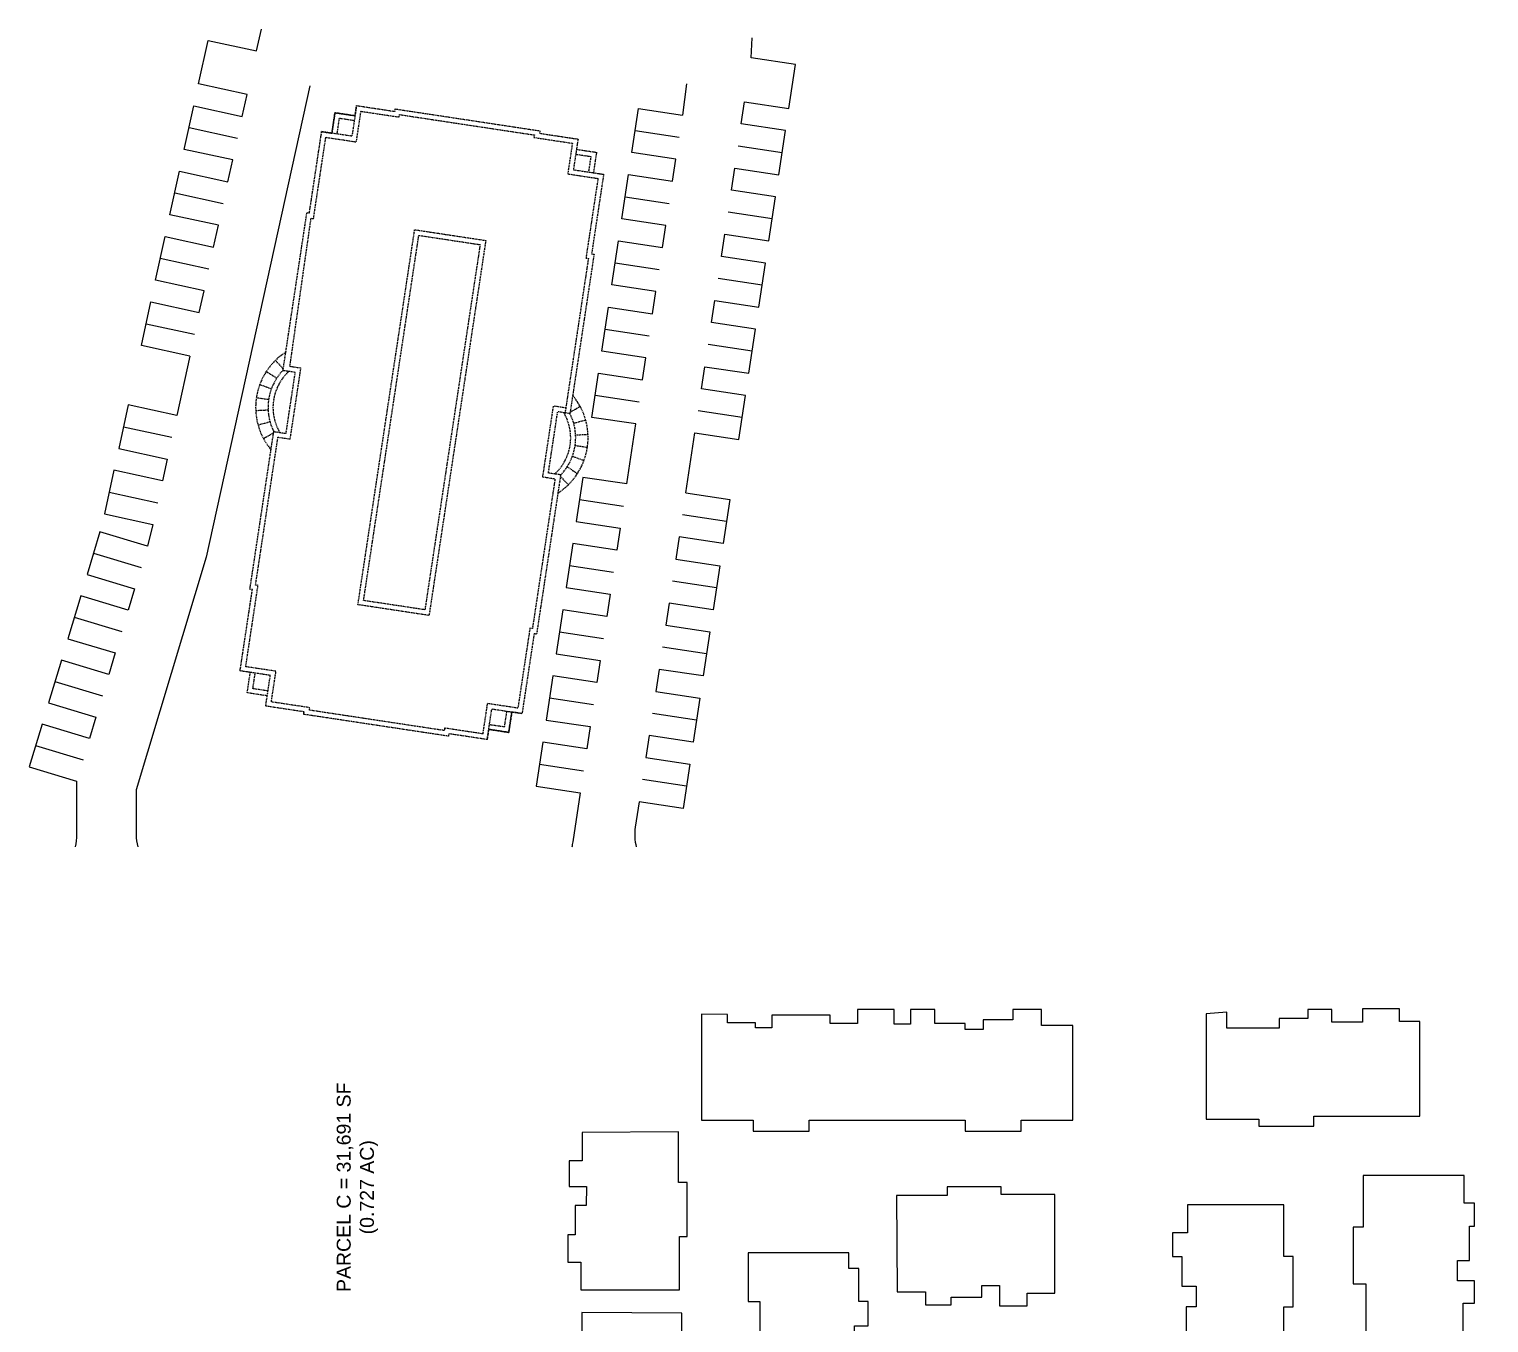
# Model space of a CAD drawing. Header units: feet. Extents: x 2207070 to 2208879, y 513929 to 516197.
# Drawn here: x 2207215 to 2207804, y 515675 to 516197 of the extents above; entities that cross this region are included whole.
import ezdxf

# ---------------------------------------------------------------- set-up
doc = ezdxf.new("R2010")
doc.units = ezdxf.units.FT
doc.header["$LTSCALE"] = 40
doc.header["$MEASUREMENT"] = 0
doc.linetypes.add('HIDDEN2', pattern=[0.1875, 0.125, -0.0625])
for name, color, linetype in [('a-bldg', 2, 'CONTINUOUS'), ('ParcelText', 9, 'CONTINUOUS'), ('Townhomes', 251, 'CONTINUOUS'), ('xSITE$0$A-PARK-LINE', 8, 'CONTINUOUS')]:
    doc.layers.add(name, color=color, linetype=linetype)
doc.styles.get("Standard").update_dxf_attribs({"font": 'ARIAL.TTF'})

# ---------------------------------------------------------------- blocks, each defined once
blk = doc.blocks.new('BLDG')
at = {"layer": 'a-bldg', "color": 8, "linetype": 'HIDDEN2'}
for p, q in [((16683.4, 5422.5), (16698.1, 5519.4)), ((16683.5, 5422.5), (16698.1, 5519.4)), ((16698.1, 5519.4), (16797, 5504.4)), ((16698.1, 5519.4), (16797, 5504.4)), ((16782.4, 5407.5), (16804.5, 5553.9)), ((16797, 5504.4), (16804.4, 5553.9)), ((16804.4, 5553.9), (17198, 5494.4)), ((16804.5, 5553.9), (17198, 5494.4)), ((16707.2, 5418.9), (16718.3, 5492.1)), ((16718.3, 5492.1), (16793.4, 5480.7)), ((17198, 5494.4), (17199.8, 5506.2)), ((17198, 5494.4), (17199.8, 5506.2)), ((17199.8, 5506.2), (17607.2, 5444.6)), ((17199.8, 5506.2), (17963.1, 5390.8)), ((17955.8, 5391.9), (17928.2, 5440.2)), ((18009.7, 5408.9), (17993.7, 5466.8)), ((18066.4, 5418.3), (18063.4, 5478.2)), ((18127.6, 5475.1), (18118.6, 5415.8)), ((18169.3, 5402.7), (18189.9, 5459.1)), ((16605.9, 5244.1), (16634, 5430)), ((16605.9, 5244.1), (16634, 5430)), ((16626.1, 5216.7), (16654.2, 5402.6)), ((16634, 5430), (16782.4, 5407.5)), ((16634, 5430), (16683.4, 5422.5)), ((16654.2, 5402.6), (16802.5, 5380.2)), ((16802.5, 5380.2), (16802.5, 5380.2)), ((17935.8, 5370.6), (17926.8, 5311.3)), ((17963.1, 5390.8), (17954.1, 5331.4)), ((18220.6, 5377), (18253, 5427.5)), ((18267.1, 5344.8), (18307.7, 5382.8)), ((17926.8, 5311.3), (18271, 5259.3)), ((17954.1, 5331.4), (18250.8, 5286.6)), ((18259.8, 5345.9), (18250.8, 5286.6)), ((18259.8, 5345.9), (19023.1, 5230.5)), ((18259.8, 5345.9), (19023, 5230.5)), ((18279, 5312.7), (18271, 5259.3)), ((18279, 5312.7), (18995.8, 5210.3)), ((16488.2, 4545.8), (16594, 5245.9)), ((16488.2, 4545.8), (16594, 5245.9)), ((16594, 5245.9), (16605.9, 5244.1)), ((16594, 5245.9), (16605.9, 5244.1)), ((19023, 5230.5), (19021.2, 5218.6)), ((19023.1, 5230.5), (19021.3, 5218.6)), ((16515.5, 4566), (16614.2, 5218.5)), ((16614.2, 5218.5), (16626.1, 5216.7)), ((18995.8, 5210.3), (18994, 5198.5)), ((18994, 5198.5), (19387.5, 5139)), ((19021.2, 5218.6), (19414.7, 5159.1)), ((19021.3, 5218.6), (19414.8, 5159.1)), ((19392.6, 5012.8), (19414.8, 5159.1)), ((19414.7, 5159.1), (19407.3, 5109.7)), ((19387.5, 5139), (19365.3, 4992.6)), ((19478.8, 5074.6), (19403.7, 5085.9)), ((19506.2, 5094.7), (19407.3, 5109.7)), ((19407.3, 5109.7), (19506.1, 5094.7)), ((19491.5, 4997.8), (19506.2, 5094.7)), ((19506.1, 5094.7), (19491.5, 4997.8)), ((19467.8, 5001.4), (19478.8, 5074.6)), ((19513.6, 4970.2), (19365.3, 4992.6)), ((19365.3, 4992.6), (19365.3, 4992.6)), ((19541, 4990.3), (19392.6, 5012.8)), ((19513.6, 4970.2), (19485.5, 4784.3)), ((19491.5, 4997.8), (19540.9, 4990.3)), ((19541, 4990.3), (19512.8, 4804.4)), ((19540.9, 4990.3), (19512.8, 4804.4)), ((19512.8, 4804.4), (19524.7, 4802.6)), ((19512.8, 4804.4), (19524.7, 4802.6)), ((19497.4, 4782.5), (19398.7, 4129.9)), ((19524.7, 4802.6), (19418.8, 4102.6)), ((19524.7, 4802.6), (19418.8, 4102.6)), ((19485.5, 4784.3), (19497.4, 4782.5)), ((16471.9, 4358.1), (16500, 4544)), ((16471.9, 4358.2), (16500, 4544)), ((16500, 4544), (16488.2, 4545.8)), ((16500, 4544), (16488.2, 4545.8)), ((16499.3, 4378.3), (16527.4, 4564.2)), ((16527.4, 4564.2), (16515.5, 4566)), ((16521.4, 4350.7), (16471.9, 4358.2)), ((16471.9, 4358.1), (16620.3, 4335.7)), ((16499.3, 4378.3), (16647.6, 4355.9)), ((16521.4, 4350.7), (16506.7, 4253.8)), ((16506.7, 4253.8), (16521.4, 4350.7)), ((16545.1, 4347.1), (16534, 4273.9)), ((16620.3, 4335.7), (16598.1, 4189.4)), ((16647.6, 4355.9), (16625.5, 4209.5)), ((16647.6, 4355.9), (16647.6, 4355.9)), ((16506.7, 4253.8), (16605.6, 4238.8)), ((16605.6, 4238.8), (16506.7, 4253.8)), ((16534, 4273.9), (16609.2, 4262.5)), ((16598.1, 4189.4), (16605.6, 4238.8)), ((16983.7, 4131.1), (16598.1, 4189.4)), ((16983.7, 4131.1), (16598.1, 4189.4)), ((17011, 4151.2), (16625.4, 4209.5)), ((16981.9, 4119.2), (16983.1, 4127.1)), ((16981.9, 4119.2), (16983.1, 4127.1)), ((17397.2, 4056.4), (16981.9, 4119.2)), ((17753.1, 4002.6), (16981.9, 4119.2)), ((16983.1, 4127.1), (16983.7, 4131.1)), ((16983.1, 4127.1), (16983.7, 4131.1)), ((17009.2, 4139.3), (17011, 4151.2)), ((17733, 4029.9), (17009.2, 4139.3)), ((19386.8, 4131.7), (19358.7, 3945.8)), ((19406.9, 4104.4), (19378.8, 3918.5)), ((19407, 4104.4), (19378.9, 3918.5)), ((19398.7, 4129.9), (19386.8, 4131.7)), ((19418.8, 4102.6), (19406.9, 4104.4)), ((19418.8, 4102.6), (19407, 4104.4)), ((17733, 4029.9), (17742, 4089.2)), ((17742, 4089.2), (18086.1, 4037.1)), ((17753.2, 4002.5), (17762.1, 4061.9)), ((17762.1, 4061.9), (18058.8, 4017)), ((18077.2, 3977.8), (18086.1, 4037.1)), ((17745.9, 4003.7), (17705.2, 3965.6)), ((17792.3, 3971.4), (17759.9, 3920.9)), ((18800.9, 3868.4), (18042, 3983.1)), ((18049.8, 3957.7), (18058.8, 4017)), ((18821, 3841.1), (18049.8, 3957.7)), ((18049.8, 3957.7), (18049.8, 3957.7)), ((18821, 3841.1), (18049.8, 3957.7)), ((18057.2, 3956.6), (18084.7, 3908.2)), ((18077.2, 3977.8), (18077.2, 3977.8)), ((19210.4, 3968.3), (19188.3, 3821.9)), ((19358.7, 3945.8), (19210.4, 3968.3)), ((19210.4, 3968.3), (19210.4, 3968.3)), ((17843.6, 3945.7), (17823.1, 3889.4)), ((17885.4, 3873.4), (17894.3, 3932.7)), ((17946.6, 3930.2), (17949.6, 3870.2)), ((18003.2, 3939.5), (18019.3, 3881.7)), ((19230.5, 3940.9), (19208.4, 3794.6)), ((19378.9, 3918.5), (19230.5, 3940.9)), ((19305.7, 3929.6), (19294.6, 3856.4)), ((19329.4, 3926), (19314.7, 3829.1)), ((19329.4, 3926), (19314.8, 3829.1)), ((19378.8, 3918.5), (19329.4, 3926)), ((18802.7, 3880.2), (18800.9, 3868.4)), ((19188.3, 3821.9), (18802.7, 3880.2)), ((18822.8, 3852.9), (18821, 3841.1)), ((18822.8, 3852.9), (18821, 3841.1)), ((19208.4, 3794.6), (18822.8, 3852.9)), ((19208.4, 3794.6), (18822.8, 3852.9)), ((19215.8, 3844.1), (19208.4, 3794.6)), ((19314.7, 3829.1), (19215.8, 3844.1)), ((19314.8, 3829.1), (19215.9, 3844.1)), ((19294.6, 3856.4), (19219.5, 3867.8))]:
    blk.add_line(p, q, dxfattribs=at)
blk.add_lwpolyline([(16802.5, 5380.2), (16802.5, 5380.2), (16824.6, 5526.5), (17218.1, 5467), (17219.9, 5478.9), (17935.8, 5370.6)], dxfattribs=at)
for points in [[(17124.8, 4983.5), (18940.1, 4709), (18888.1, 4364.9), (17072.7, 4639.5)], [(17144.9, 4956.2), (18912.8, 4688.9), (18868, 4392.3), (17100.1, 4659.6)]]:
    blk.add_lwpolyline(points, close=True, dxfattribs=at)
for centre, radius, start, end in [((18079.9, 5160), 318.7, 32.79876, 130.00124), ((18079.3, 5158.1), 236.6, 41.93461, 120.86539), ((18079.9, 5160), 258.7, 45.95468, 116.84532), ((18079.9, 5160), 258.7, 45.95468, 116.84532), ((17932.9, 4190.5), 236.6, 221.93461, 300.86539), ((17933, 4188.5), 318.7, 212.79876, 310.00124), ((17933, 4188.5), 258.7, 225.95468, 296.84532), ((17933, 4188.5), 258.7, 225.95468, 296.84532)]:
    blk.add_arc(centre, radius, start, end, dxfattribs=at)
blk = doc.blocks.new('xSITE$0$TWNHMS')
at = {"layer": 'Townhomes'}
for points in [[(18941.7, 3841), (18941.7, 3357.5), (18679.2, 3357.5), (18679.2, 3317.5), (18404.2, 3317.5), (18404.2, 3357.5), (17626.2, 3357.5), (17626.2, 3317.5), (17354.2, 3317.5), (17354.2, 3357.5), (17087.2, 3357.5), (17087.2, 3893.5), (17199.7, 3893.5), (17199.7, 3850), (17366.7, 3850), (17366.7, 3817), (17446.7, 3817), (17446.7, 3870), (17613.7, 3870), (17613.7, 3902.5), (17738.7, 3902.5), (17738.7, 3841), (17880.2, 3841), (17880.2, 3909.5), (18052.7, 3909.5), (18052.7, 3841), (18141.7, 3841), (18141.7, 3909.5), (18268.7, 3909.5), (18268.7, 3841), (18412.2, 3841), (18412.2, 3813.5), (18515.7, 3813.5), (18515.7, 3882.5), (18679.2, 3882.5), (18679.2, 3913.5), (18798.7, 3913.5), (18798.7, 3841)], [(20658.2, 3866.5), (20510.7, 3866.5), (20510.7, 3939.5), (20373.7, 3939.5), (20373.7, 3903), (20224.7, 3903), (20224.7, 3847), (20132.2, 3847), (20132.2, 3876.5), (19981.7, 3876.5), (19981.7, 3944.5), (19846.2, 3944.5), (19846.2, 3871.5), (19766.7, 3871.5), (19766.7, 3923), (19579.7, 3923), (19579.7, 3871.5), (19449.2, 3871.5), (19449.2, 3938), (19310.2, 3938), (19310.2, 3895), (19151.7, 3895), (19151.7, 3848.5), (19057.2, 3848.5), (19057.2, 3318), (19326.7, 3318), (19326.7, 3362.5), (20123.7, 3362.5), (20123.7, 3313), (20390.2, 3313), (20390.2, 3362.5), (20656.2, 3362.5)], [(21566.7, 3865.5), (21424.2, 3865.5), (21424.2, 3930.5), (21294.2, 3930.5), (21294.2, 3843.5), (21197.7, 3844), (21197.7, 3900), (21051.2, 3900), (21051.2, 3936.5), (20912.2, 3936.5), (20912.2, 3871.5), (20772.7, 3871.5), (20772.7, 3374), (21042.2, 3374), (21042.2, 3335.5), (21314.7, 3335.5), (21314.7, 3379.5), (21569.7, 3379.5)], [(16581.2, 3294), (16581.2, 3151.5), (16516.2, 3151.5), (16516.2, 3021.5), (16554.7, 3021.5), (16554.7, 2867.5), (16613.7, 2867.5), (16613.7, 2778.5), (16510.2, 2778.5), (16510.2, 2639.5), (16575.2, 2639.5), (16575.2, 2500), (17072.7, 2500), (17072.7, 2769.5), (17111.2, 2769.5), (17111.2, 3042), (17067.2, 3042), (17067.2, 3297)], [(22162.7, 3264), (21628.2, 3264), (21628.2, 3003.5), (21573.7, 3003.5), (21573.7, 2720), (21628.2, 2720), (21628.2, 1933.5), (21573.7, 1933.5), (21573.7, 1651.5), (21628.2, 1651.5), (21628.2, 1392), (22105.7, 1392), (22105.7, 1548.5), (22186.2, 1548.5), (22186.2, 1694.5), (22157.7, 1694.5), (22134.2, 1694.5), (22134.2, 1843), (22085.2, 1843), (22085.2, 1933.5), (22116.7, 1933.5), (22116.7, 2087), (22186.2, 2087), (22186.2, 2210.5), (22113.7, 2210.5), (22113.7, 2291.5), (22186.2, 2291.5), (22186.2, 2476.5), (22116.2, 2476.5), (22116.2, 2614.5), (22158.2, 2614.5), (22158.2, 2908), (22093.7, 2908), (22093.7, 2990.5), (22120.2, 2990.5), (22120.2, 3131.5), (22161.7, 3131.5)], [(17652.2, 2963), (17652.2, 2484.5), (17793.2, 2484.5), (17793.2, 2408.5), (17912.7, 2408.5), (17912.7, 2456), (18061.2, 2456), (18061.2, 2528), (18166.2, 2528), (18166.2, 2477.5), (18329.2, 2477.5), (18329.2, 2412.5), (18455.7, 2412.5), (18455.7, 2488.5), (18546.2, 2488.5), (18546.2, 2427), (18705.7, 2427), (18705.7, 2492), (18857.7, 2492), (18857.7, 2423), (18980.7, 2423), (18980.7, 2470), (19147.2, 2470), (19147.2, 2521), (19226.7, 2521), (19226.7, 2521), (19226.7, 2521), (19226.7, 2521), (19226.7, 2521), (19226.7, 2981), (19226.7, 2981), (19226.7, 3028), (18980.7, 3028), (18980.7, 2970), (18166.2, 2970), (18166.2, 3017), (17912.7, 3017), (17912.7, 2970), (17652.2, 2970)], [(19385.7, 2963), (19385.7, 2484.5), (19526.7, 2484.5), (19526.7, 2408.5), (19646.2, 2408.5), (19646.2, 2456), (19794.7, 2456), (19794.7, 2528), (19899.7, 2528), (19899.7, 2477.5), (20062.7, 2477.5), (20062.7, 2412.5), (20189.2, 2412.5), (20189.2, 2488.5), (20279.7, 2488.5), (20279.7, 2427), (20439.2, 2427), (20439.2, 2492), (20591.2, 2492), (20591.2, 2423), (20714.2, 2423), (20714.2, 2470), (20880.7, 2470), (20880.7, 2521), (20960.2, 2521), (20960.2, 2521), (20960.2, 2521), (20960.2, 2521), (20960.2, 2521), (20960.2, 2981), (20960.2, 2981), (20960.2, 3028), (20714.2, 3028), (20714.2, 2970), (19899.7, 2970), (19899.7, 3017), (19646.2, 3017), (19646.2, 2970), (19385.7, 2970)], [(20763.2, 2276.5), (20763.2, 2134), (20698.2, 2134), (20698.2, 2004), (20736.7, 2004), (20736.7, 1850), (20795.7, 1850), (20795.7, 1761), (20692.2, 1761), (20692.2, 1622), (20757.2, 1622), (20757.2, 1482.5), (21254.7, 1482.5), (21254.7, 1752), (21293.2, 1752), (21293.2, 2024.5), (21249.2, 2024.5), (21249.2, 2279.5)], [(18569.7, 1814), (18569.7, 1335.5), (18710.7, 1335.5), (18710.7, 1259.5), (18830.2, 1259.5), (18830.2, 1307), (18978.7, 1307), (18978.7, 1379), (19083.7, 1379), (19083.7, 1328.5), (19246.7, 1328.5), (19246.7, 1263.5), (19373.2, 1263.5), (19373.2, 1339.5), (19463.7, 1339.5), (19463.7, 1278), (19623.2, 1278), (19623.2, 1343), (19775.2, 1343), (19775.2, 1274), (19898.2, 1274), (19898.2, 1321), (20064.7, 1321), (20064.7, 1372), (20144.2, 1372), (20144.2, 1372), (20144.2, 1372), (20144.2, 1372), (20144.2, 1372), (20144.2, 1832), (20144.2, 1832), (20144.2, 1879), (19898.2, 1879), (19898.2, 1821), (19083.7, 1821), (19083.7, 1868), (18830.2, 1868), (18830.2, 1821), (18569.7, 1821)], [(17070.7, 1794), (16592.2, 1794), (16592.2, 1653), (16516.2, 1653), (16516.2, 1533.5), (16563.7, 1533.5), (16563.7, 1385), (16635.7, 1385), (16635.7, 1280), (16585.2, 1280), (16585.2, 1117), (16520.2, 1117), (16520.2, 990.5), (16596.2, 990.5), (16596.2, 900), (16534.7, 900), (16534.7, 740.5), (16599.7, 740.5), (16599.7, 588.5), (16530.7, 588.5), (16530.7, 465.5), (16577.7, 465.5), (16577.7, 299), (16628.7, 299), (16628.7, 219.5), (16577.7, 219.5), (16577.7, 60), (16530.7, 60), (16530.7, -66.5), (17088.7, -66.5), (17088.7, 219.5), (17135.7, 219.5), (17135.7, 465.5), (17077.7, 465.5), (17077.7, 1280), (17124.7, 1280), (17124.7, 1533.5), (17077.7, 1533.5), (17077.7, 1794)], [(17456.2, 1748.5), (17456.2, 1488), (17405.7, 1488), (17405.7, 1201.5), (17469.2, 1201.5), (17469.2, 944), (17958.7, 944), (17958.7, 1105), (18016.2, 1105), (18016.2, 1217.5), (17930.2, 1217.5), (17930.2, 1319.5), (17992.2, 1319.5), (17992.2, 1492.5), (18016.2, 1492.5), (18016.2, 1608.5), (17965.2, 1608.5), (17965.2, 1748.5)], [(19498.7, 334.5), (19498.7, 813), (19357.7, 813), (19357.7, 889), (19238.2, 889), (19238.2, 841.5), (19089.7, 841.5), (19089.7, 769.5), (18984.7, 769.5), (18984.7, 820), (18821.7, 820), (18821.7, 885), (18695.2, 885), (18695.2, 809), (18604.7, 809), (18604.7, 870.5), (18445.2, 870.5), (18445.2, 805.5), (18293.2, 805.5), (18293.2, 874.5), (18170.2, 874.5), (18170.2, 827.5), (18003.7, 827.5), (18003.7, 776.5), (17924.2, 776.5), (17924.2, 776.5), (17924.2, 776.5), (17924.2, 776.5), (17924.2, 776.5), (17924.2, 316.5), (17924.2, 316.5), (17924.2, 269.5), (18170.2, 269.5), (18170.2, 327.5), (18984.7, 327.5), (18984.7, 280.5), (19238.2, 280.5), (19238.2, 327.5), (19498.7, 327.5)], [(21201.2, 334.5), (21201.2, 813), (21060.2, 813), (21060.2, 889), (20940.7, 889), (20940.7, 841.5), (20792.2, 841.5), (20792.2, 769.5), (20687.2, 769.5), (20687.2, 820), (20524.2, 820), (20524.2, 885), (20397.7, 885), (20397.7, 809), (20307.2, 809), (20307.2, 870.5), (20147.7, 870.5), (20147.7, 805.5), (19995.7, 805.5), (19995.7, 874.5), (19872.7, 874.5), (19872.7, 827.5), (19706.2, 827.5), (19706.2, 776.5), (19626.7, 776.5), (19626.7, 776.5), (19626.7, 776.5), (19626.7, 776.5), (19626.7, 776.5), (19626.7, 316.5), (19626.7, 316.5), (19626.7, 269.5), (19872.7, 269.5), (19872.7, 327.5), (20687.2, 327.5), (20687.2, 280.5), (20940.7, 280.5), (20940.7, 327.5), (21201.2, 327.5)], [(22165.7, 719.5), (21634.2, 719.5), (21634.2, 453.5), (21598.7, 453.5), (21598.7, 176), (21648.2, 176), (21648.2, -358), (22125.7, -358), (22125.7, -256), (22189.7, -256), (22189.7, -68.5), (22123.2, -68.5), (22123.2, 86), (22187.2, 86), (22187.2, 207), (22142.2, 207), (22142.2, 351.5), (22092.2, 351.5), (22092.2, 458.5), (22092.2, 615), (22172.7, 615)], [(21349.7, -73), (21089.2, -73), (21089.2, -22.5), (20802.7, -22.5), (20802.7, -86), (20545.2, -86), (20545.2, -575.5), (20706.2, -575.5), (20706.2, -633), (20818.7, -633), (20818.7, -547), (20920.7, -547), (20920.7, -609), (21093.7, -609), (21093.7, -633), (21209.7, -633), (21209.7, -582), (21349.7, -582)], [(17118.2, -151), (17118.2, -629.5), (17259.2, -629.5), (17259.2, -705.5), (17378.7, -705.5), (17378.7, -658), (17527.2, -658), (17527.2, -586), (17632.2, -586), (17632.2, -636.5), (17795.2, -636.5), (17795.2, -701.5), (17921.7, -701.5), (17921.7, -625.5), (18012.2, -625.5), (18012.2, -687), (18171.7, -687), (18171.7, -622), (18323.7, -622), (18323.7, -691), (18446.7, -691), (18446.7, -644), (18613.2, -644), (18613.2, -593), (18692.7, -593), (18692.7, -593), (18692.7, -593), (18692.7, -593), (18692.7, -593), (18692.7, -133), (18692.7, -133), (18692.7, -86), (18446.7, -86), (18446.7, -144), (17632.2, -144), (17632.2, -97), (17378.7, -97), (17378.7, -144), (17118.2, -144)], [(18859.2, -151), (18859.2, -629.5), (19000.2, -629.5), (19000.2, -705.5), (19119.7, -705.5), (19119.7, -658), (19268.2, -658), (19268.2, -586), (19373.2, -586), (19373.2, -636.5), (19536.2, -636.5), (19536.2, -701.5), (19662.7, -701.5), (19662.7, -625.5), (19753.2, -625.5), (19753.2, -687), (19912.7, -687), (19912.7, -622), (20064.7, -622), (20064.7, -691), (20187.7, -691), (20187.7, -644), (20354.2, -644), (20354.2, -593), (20433.7, -593), (20433.7, -593), (20433.7, -593), (20433.7, -593), (20433.7, -593), (20433.7, -133), (20433.7, -133), (20433.7, -86), (20187.7, -86), (20187.7, -144), (19373.2, -144), (19373.2, -97), (19119.7, -97), (19119.7, -144), (18859.2, -144)]]:
    blk.add_lwpolyline(points, close=True, dxfattribs=at)

msp = doc.modelspace()

# ---------------------------------------------------------------- linework, layer by layer
at = {"layer": 'xSITE$0$A-PARK-LINE', "color": 7, "linetype": 'Continuous'}
for p, q in [((2207328.4, 516173.89), (2207286.66, 515983.79)), ((2207480.33, 516174.79), (2207478.69, 516162.11)), ((2207279.69, 516157.1), (2207299.23, 516152.83)), ((2207459.55, 516155.9), (2207477.35, 516153.21)), ((2207518.88, 516146.95), (2207501.08, 516149.64)), ((2207273.92, 516130.73), (2207293.45, 516126.45)), ((2207455.52, 516129.2), (2207473.32, 516126.52)), ((2207514.85, 516120.26), (2207497.05, 516122.94)), ((2207268.09, 516104.37), (2207287.68, 516100.08)), ((2207451.5, 516102.5), (2207469.3, 516099.82)), ((2207510.83, 516093.56), (2207493.03, 516096.24)), ((2207262.37, 516077.97), (2207281.91, 516073.7)), ((2207447.47, 516075.8), (2207465.27, 516073.12)), ((2207506.8, 516066.86), (2207489, 516069.54)), ((2207443.45, 516049.1), (2207461.25, 516046.42)), ((2207456.26, 516013.31), (2207459.91, 516037.52)), ((2207502.78, 516040.16), (2207484.98, 516042.84)), ((2207253.27, 516036.42), (2207272.81, 516032.14)), ((2207247.5, 516010.03), (2207267.04, 516005.76)), ((2207437.12, 516007.09), (2207454.92, 516004.41)), ((2207496.45, 515998.15), (2207478.65, 516000.83)), ((2207241.19, 515985.38), (2207260.34, 515979.61)), ((2207286.66, 515983.79), (2207258.37, 515889.9)), ((2207433.09, 515980.4), (2207450.89, 515977.71)), ((2207492.42, 515971.45), (2207474.62, 515974.14)), ((2207233.4, 515959.53), (2207252.55, 515953.76)), ((2207429.07, 515953.7), (2207446.87, 515951.01)), ((2207488.4, 515944.75), (2207470.6, 515947.44)), ((2207225.61, 515933.68), (2207244.76, 515927.91)), ((2207425.05, 515927), (2207442.85, 515924.32)), ((2207484.37, 515918.06), (2207466.57, 515920.74)), ((2207465.23, 515911.84), (2207463.89, 515902.94)), ((2207217.82, 515907.83), (2207236.97, 515902.06)), ((2207463.89, 515902.94), (2207481.69, 515900.26)), ((2207421.02, 515900.3), (2207438.82, 515897.62)), ((2207481.69, 515900.26), (2207479.01, 515882.46)), ((2207480.35, 515891.36), (2207462.55, 515894.04)), ((2207258.37, 515889.9), (2207258.37, 515871.89)), ((2207434.56, 515868.91), (2207437.55, 515888.71)), ((2207461.21, 515885.14), (2207459.66, 515874.87)), ((2207479.01, 515882.46), (2207461.21, 515885.14))]:
    msp.add_line(p, q, dxfattribs=at)
for points in [[(2207279.98, 516064.91), (2207260.45, 516069.18), (2207264.29, 516086.77), (2207283.83, 516082.49), (2207285.76, 516091.28), (2207266.12, 516095.6), (2207270.07, 516113.14), (2207289.6, 516108.87), (2207291.53, 516117.66), (2207271.99, 516121.93), (2207275.84, 516139.52), (2207295.38, 516135.24), (2207297.3, 516144.03), (2207277.76, 516148.31), (2207281.61, 516165.89), (2207301.15, 516161.62), (2207303.07, 516170.41), (2207283.54, 516174.69), (2207287.39, 516192.27), (2207306.92, 516187.99), (2207308.85, 516196.78)], [(2207479.99, 516009.73), (2207483.64, 516033.94), (2207501.44, 516031.26), (2207504.12, 516049.06), (2207486.32, 516051.74), (2207487.66, 516060.64), (2207505.46, 516057.96), (2207508.15, 516075.76), (2207490.35, 516078.44), (2207491.69, 516087.34), (2207509.49, 516084.66), (2207512.17, 516102.46), (2207494.37, 516105.14), (2207495.71, 516114.04), (2207513.51, 516111.36), (2207516.19, 516129.16), (2207498.39, 516131.84), (2207499.74, 516140.74), (2207517.54, 516138.05), (2207520.22, 516155.85), (2207502.42, 516158.54), (2207503.76, 516167.44), (2207521.56, 516164.75), (2207524.24, 516182.55), (2207506.44, 516185.24), (2207506.81, 516193.3)], [(2207459.91, 516037.52), (2207442.11, 516040.2), (2207444.79, 516058), (2207462.59, 516055.32), (2207463.93, 516064.22), (2207446.13, 516066.9), (2207448.82, 516084.7), (2207466.61, 516082.02), (2207467.96, 516090.92), (2207450.16, 516093.6), (2207452.84, 516111.4), (2207470.64, 516108.72), (2207471.98, 516117.62), (2207454.18, 516120.3), (2207456.86, 516138.1), (2207474.66, 516135.42), (2207476, 516144.31), (2207458.21, 516147), (2207460.89, 516164.8), (2207478.69, 516162.11)], [(2207279.98, 516064.91), (2207274.74, 516040.94), (2207255.2, 516045.21), (2207251.35, 516027.62), (2207270.89, 516023.34), (2207268.96, 516014.55), (2207249.42, 516018.83), (2207245.57, 516001.24), (2207265.11, 515996.97), (2207262.93, 515988.23), (2207243.78, 515994), (2207238.59, 515976.76), (2207257.74, 515970.99), (2207255.15, 515962.38), (2207236, 515968.15), (2207230.8, 515950.91), (2207249.95, 515945.14), (2207247.36, 515936.52), (2207228.21, 515942.29), (2207223.01, 515925.06), (2207242.16, 515919.29), (2207239.57, 515910.67), (2207220.42, 515916.44), (2207215.22, 515899.21), (2207234.37, 515893.44)], [(2207456.26, 516013.31), (2207438.46, 516015.99), (2207435.78, 515998.2), (2207453.58, 515995.51), (2207452.23, 515986.61), (2207434.44, 515989.3), (2207431.75, 515971.5), (2207449.55, 515968.81), (2207448.21, 515959.91), (2207430.41, 515962.6), (2207427.73, 515944.8), (2207445.53, 515942.12), (2207444.19, 515933.22), (2207426.39, 515935.9), (2207423.7, 515918.1), (2207441.5, 515915.42), (2207440.16, 515906.52), (2207422.36, 515909.2), (2207419.68, 515891.4), (2207437.48, 515888.72)], [(2207479.99, 516009.73), (2207497.79, 516007.05), (2207495.11, 515989.25), (2207477.31, 515991.94), (2207475.97, 515983.04), (2207493.76, 515980.35), (2207491.08, 515962.55), (2207473.28, 515965.24), (2207471.94, 515956.34), (2207489.74, 515953.65), (2207487.06, 515935.86), (2207469.26, 515938.54), (2207467.92, 515929.64), (2207485.71, 515926.96), (2207483.03, 515909.16), (2207465.23, 515911.84)]]:
    msp.add_lwpolyline(points, dxfattribs=at)
msp.add_lwpolyline([(2207234.37, 515893.44), (2207234.37, 515872, -0.06465), (2207233.71, 515866.89, -0.055407)], format="xyb", dxfattribs=at)
for centre, radius, start, end in [((2207479.52, 515871.89), 20.09, 171.45073, 194.44293), ((2207278.37, 515871.89), 20, 179.99901, 194.48882), ((2207414.47, 515871.95), 20.32, 345.57937, 351.40765)]:
    msp.add_arc(centre, radius, start, end, dxfattribs=at)

# ---------------------------------------------------------------- block references
at = {"layer": 'a-bldg', "color": 7, "linetype": 'Continuous', "xscale": 0.08333333333333333, "yscale": 0.08333333333333333, "zscale": 0.08333333333333333, "rotation": 89.99999999726033}
msp.add_blockref('BLDG', (2207763.1, 514537.55), dxfattribs=at)
at = {"layer": 'Townhomes', "color": 7, "linetype": 'Continuous', "xscale": 0.07999999999992724, "yscale": 0.08000000000000303, "zscale": 0.07999999999999999, "rotation": 89.99999999726033}
msp.add_blockref('xSITE$0$TWNHMS', (2207747.42, 514026.37), dxfattribs=at)

# ---------------------------------------------------------------- texts
at = {"layer": 'ParcelText', "color": 7, "linetype": 'Continuous', "insert": (2207339.25, 515729.6, 0), "char_height": 5.625, "width": 154.57, "attachment_point": 2, "rotation": 90}
msp.add_mtext('PARCEL C = 31,691 SF \\P(0.727 AC)', dxfattribs=at)

doc.saveas('drawing.dxf')
